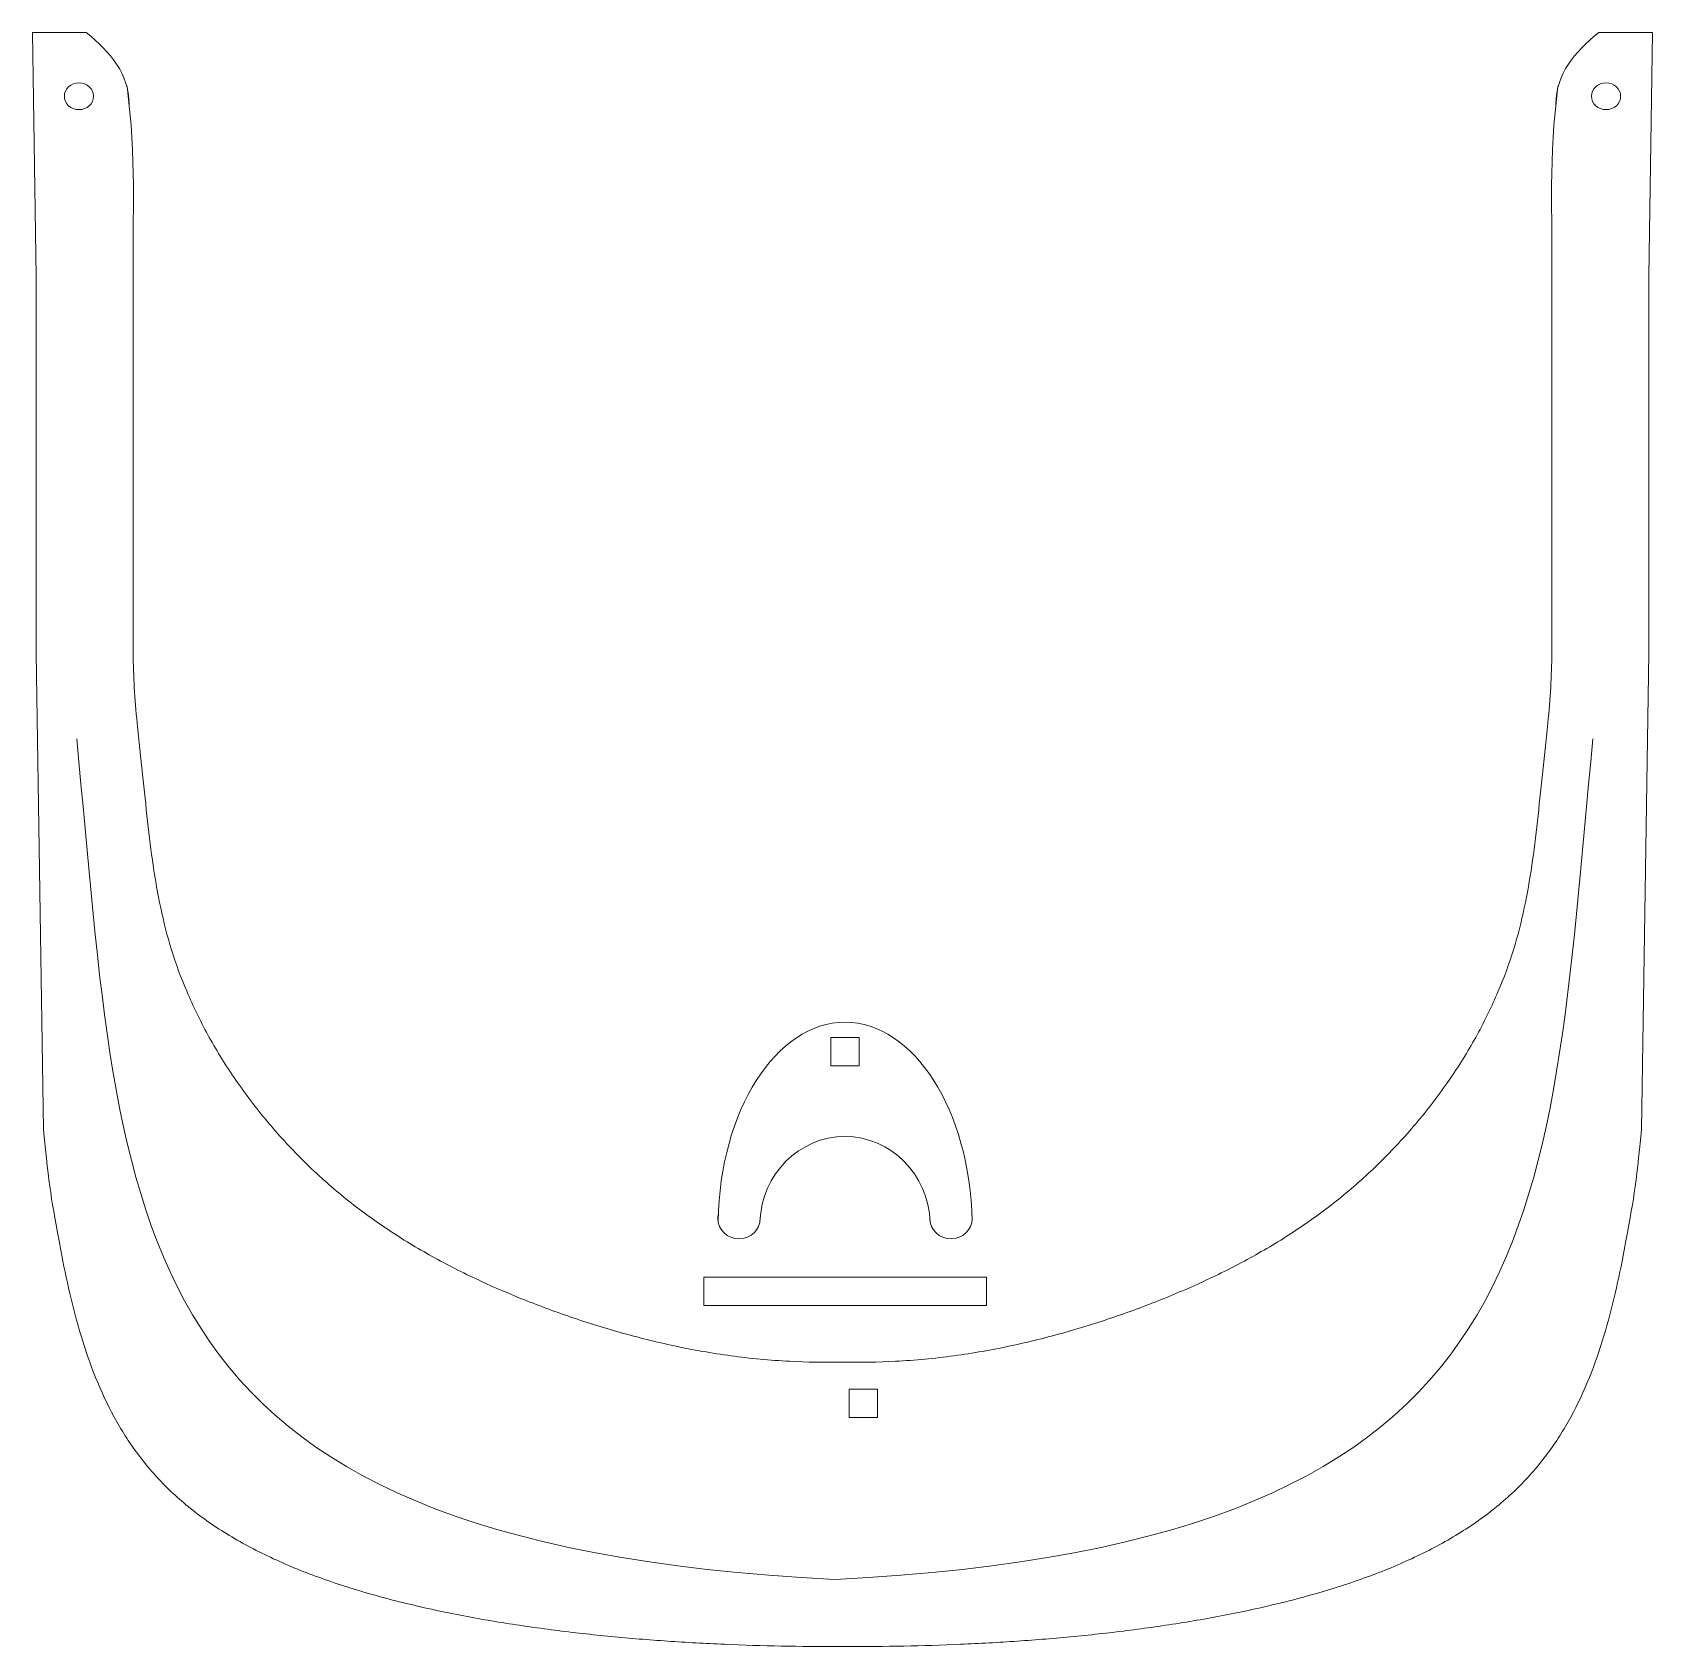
# Model space of a CAD drawing. Header units: millimetres. Extents: x -88 to 84, y -55 to 117.
import ezdxf

# ---------------------------------------------------------------- set-up
doc = ezdxf.new("R2010")
doc.units = ezdxf.units.MM
doc.header["$MEASUREMENT"] = 0
doc.layers.add('Layer 1', color=7, linetype='Continuous')

msp = doc.modelspace()

# ---------------------------------------------------------------- linework, layer by layer
at = {"layer": 'Layer 1', "color": 250, "lineweight": 9}
msp.add_lwpolyline([(-3.6638, 6.8697), (-0.6638, 6.8697), (-0.6638, 9.8697), (-3.6638, 9.8697), (-3.6638, 6.8697)], close=True, dxfattribs=at)
at = {"layer": 'Layer 1', "color": 250, "lineweight": 18}
msp.add_lwpolyline([(-1.7217, -30.4625), (1.2783, -30.4625), (1.2783, -27.4625), (-1.7217, -27.4625), (-1.7217, -30.4625)], close=True, dxfattribs=at)
for points, knots in [([(-82.7285, 116.5802), (-82.7285, 116.5802), (-88.4339, 116.5802), (-88.4339, 116.5802), (-88.4339, 116.5802), (-88.4339, 116.5802), (-88.0325, 90.6382), (-88.0325, 90.6382)], [0, 0, 0, 0, 0.33333333, 0.33333333, 0.33333333, 0.33333333, 1, 1, 1, 1]), ([(77.8606, 116.5802), (77.8606, 116.5802), (83.566, 116.5802), (83.566, 116.5802), (83.566, 116.5802), (83.566, 116.5802), (83.1655, 90.7001), (83.1655, 90.7001)], [0, 0, 0, 0, 0.33333333, 0.33333333, 0.33333333, 0.33333333, 1, 1, 1, 1]), ([(-85.0436, 109.7988), (-85.0436, 110.5827), (-84.349, 111.2181), (-83.4921, 111.2181), (-83.4921, 111.2181), (-82.6352, 111.2181), (-81.9407, 110.5827), (-81.9407, 109.7988), (-81.9407, 109.7988), (-81.9407, 109.0151), (-82.6352, 108.3798), (-83.4921, 108.3798), (-83.4921, 108.3798), (-84.349, 108.3798), (-85.0436, 109.0151), (-85.0436, 109.7988)], [0, 0, 0, 0, 0.2, 0.2, 0.2, 0.2, 0.4, 0.4, 0.4, 0.4, 0.6, 0.6, 0.6, 0.6, 1, 1, 1, 1]), ([(80.1757, 109.7988), (80.1757, 110.5827), (79.4811, 111.2181), (78.6242, 111.2181), (78.6242, 111.2181), (77.7673, 111.2181), (77.0727, 110.5827), (77.0727, 109.7988), (77.0727, 109.7988), (77.0727, 109.0151), (77.7673, 108.3798), (78.6242, 108.3798), (78.6242, 108.3798), (79.4811, 108.3798), (80.1757, 109.0151), (80.1757, 109.7988)], [0, 0, 0, 0, 0.2, 0.2, 0.2, 0.2, 0.4, 0.4, 0.4, 0.4, 0.6, 0.6, 0.6, 0.6, 1, 1, 1, 1]), ([(-2.434, -24.574), (-4.3303, -24.6173), (-6.2093, -24.5884), (-8.0656, -24.4904), (-8.0656, -24.4904), (-10.163, -24.3798), (-12.2315, -24.1809), (-14.2662, -23.9044), (-14.2662, -23.9044), (-16.301, -23.628), (-18.302, -23.274), (-20.2662, -22.8561), (-20.2662, -22.8561), (-22.2305, -22.4382), (-24.1581, -21.9561), (-26.0479, -21.423), (-26.0479, -21.423), (-27.9375, -20.8897), (-29.7892, -20.3052), (-31.6026, -19.6783), (-31.6026, -19.6783), (-33.4159, -19.0515), (-35.191, -18.3825), (-36.9282, -17.672), (-36.9282, -17.672), (-38.6652, -16.9615), (-40.3642, -16.2097), (-42.0255, -15.409), (-42.0255, -15.409), (-43.6868, -14.6083), (-45.3102, -13.7587), (-46.895, -12.8495), (-46.895, -12.8495), (-48.4799, -11.9403), (-50.026, -10.9716), (-51.5305, -9.9341), (-51.5305, -9.9341), (-53.0349, -8.8965), (-54.4976, -7.7901), (-55.9122, -6.6113), (-55.9122, -6.6113), (-57.327, -5.4324), (-58.6938, -4.1811), (-60.0019, -2.8647), (-60.0019, -2.8647), (-61.3101, -1.5483), (-62.5597, -0.167), (-63.736, 1.2597), (-63.736, 1.2597), (-64.9122, 2.6865), (-66.0152, 4.1586), (-67.0312, 5.6527), (-67.0312, 5.6527), (-68.0471, 7.1467), (-68.9761, 8.6627), (-69.8087, 10.1792), (-69.8087, 10.1792), (-70.6417, 11.6957), (-71.3783, 13.213), (-72.0185, 14.7181), (-72.0185, 14.7181), (-72.6587, 16.2234), (-73.2024, 17.7166), (-73.6628, 19.2021), (-73.6628, 19.2021), (-74.1232, 20.6874), (-74.5003, 22.1649), (-74.8173, 23.6512), (-74.8173, 23.6512), (-75.1342, 25.1374), (-75.3909, 26.6324), (-75.6141, 28.1584), (-75.6141, 28.1584), (-75.8372, 29.6844), (-76.0267, 31.2416), (-76.2071, 32.8515), (-76.2071, 32.8515), (-76.3876, 34.4615), (-76.5592, 36.1244), (-76.7385, 37.8548), (-76.7385, 37.8548), (-76.9179, 39.5853), (-77.1048, 41.3835), (-77.3094, 43.2579), (-77.3094, 43.2579), (-77.5909, 45.8354), (-77.7006, 48.2647), (-77.7363, 50.6376)], [0, 0, 0, 0, 0.04347826, 0.04347826, 0.04347826, 0.04347826, 0.08695652, 0.08695652, 0.08695652, 0.08695652, 0.13043478, 0.13043478, 0.13043478, 0.13043478, 0.17391304, 0.17391304, 0.17391304, 0.17391304, 0.2173913, 0.2173913, 0.2173913, 0.2173913, 0.26086957, 0.26086957, 0.26086957, 0.26086957, 0.30434783, 0.30434783, 0.30434783, 0.30434783, 0.34782609, 0.34782609, 0.34782609, 0.34782609, 0.39130435, 0.39130435, 0.39130435, 0.39130435, 0.43478261, 0.43478261, 0.43478261, 0.43478261, 0.47826087, 0.47826087, 0.47826087, 0.47826087, 0.52173913, 0.52173913, 0.52173913, 0.52173913, 0.56521739, 0.56521739, 0.56521739, 0.56521739, 0.60869565, 0.60869565, 0.60869565, 0.60869565, 0.65217391, 0.65217391, 0.65217391, 0.65217391, 0.69565217, 0.69565217, 0.69565217, 0.69565217, 0.73913043, 0.73913043, 0.73913043, 0.73913043, 0.7826087, 0.7826087, 0.7826087, 0.7826087, 0.82608696, 0.82608696, 0.82608696, 0.82608696, 0.86956522, 0.86956522, 0.86956522, 0.86956522, 0.91304348, 0.91304348, 0.91304348, 0.91304348, 1, 1, 1, 1]), ([(-2.434, -24.574), (-0.5376, -24.6173), (1.3414, -24.5884), (3.1977, -24.4904), (3.1977, -24.4904), (5.295, -24.3798), (7.3636, -24.1809), (9.3983, -23.9044), (9.3983, -23.9044), (11.4331, -23.628), (13.4341, -23.274), (15.3983, -22.8561), (15.3983, -22.8561), (17.3626, -22.4382), (19.2902, -21.9561), (21.18, -21.423), (21.18, -21.423), (23.0696, -20.8897), (24.9213, -20.3052), (26.7347, -19.6783), (26.7347, -19.6783), (28.548, -19.0515), (30.3231, -18.3825), (32.0603, -17.672), (32.0603, -17.672), (33.7973, -16.9615), (35.4963, -16.2097), (37.1576, -15.409), (37.1576, -15.409), (38.8189, -14.6083), (40.4423, -13.7587), (42.0271, -12.8495), (42.0271, -12.8495), (43.612, -11.9403), (45.1581, -10.9716), (46.6626, -9.9341), (46.6626, -9.9341), (48.167, -8.8965), (49.6297, -7.7901), (51.0443, -6.6113), (51.0443, -6.6113), (52.4591, -5.4324), (53.8259, -4.1811), (55.134, -2.8647), (55.134, -2.8647), (56.4422, -1.5483), (57.6917, -0.167), (58.8681, 1.2597), (58.8681, 1.2597), (60.0443, 2.6865), (61.1473, 4.1586), (62.1633, 5.6527), (62.1633, 5.6527), (63.1792, 7.1467), (64.1082, 8.6627), (64.9408, 10.1792), (64.9408, 10.1792), (65.7738, 11.6957), (66.5104, 13.213), (67.1506, 14.7181), (67.1506, 14.7181), (67.7908, 16.2234), (68.3345, 17.7166), (68.7949, 19.2021), (68.7949, 19.2021), (69.2553, 20.6874), (69.6324, 22.1649), (69.9494, 23.6512), (69.9494, 23.6512), (70.2663, 25.1374), (70.523, 26.6324), (70.7462, 28.1584), (70.7462, 28.1584), (70.9693, 29.6844), (71.1588, 31.2416), (71.3392, 32.8515), (71.3392, 32.8515), (71.5197, 34.4615), (71.6913, 36.1244), (71.8706, 37.8548), (71.8706, 37.8548), (72.05, 39.5853), (72.2369, 41.3835), (72.4415, 43.2579), (72.4415, 43.2579), (72.7245, 45.8499), (72.834, 48.2918), (72.869, 50.6774)], [0, 0, 0, 0, 0.04347826, 0.04347826, 0.04347826, 0.04347826, 0.08695652, 0.08695652, 0.08695652, 0.08695652, 0.13043478, 0.13043478, 0.13043478, 0.13043478, 0.17391304, 0.17391304, 0.17391304, 0.17391304, 0.2173913, 0.2173913, 0.2173913, 0.2173913, 0.26086957, 0.26086957, 0.26086957, 0.26086957, 0.30434783, 0.30434783, 0.30434783, 0.30434783, 0.34782609, 0.34782609, 0.34782609, 0.34782609, 0.39130435, 0.39130435, 0.39130435, 0.39130435, 0.43478261, 0.43478261, 0.43478261, 0.43478261, 0.47826087, 0.47826087, 0.47826087, 0.47826087, 0.52173913, 0.52173913, 0.52173913, 0.52173913, 0.56521739, 0.56521739, 0.56521739, 0.56521739, 0.60869565, 0.60869565, 0.60869565, 0.60869565, 0.65217391, 0.65217391, 0.65217391, 0.65217391, 0.69565217, 0.69565217, 0.69565217, 0.69565217, 0.73913043, 0.73913043, 0.73913043, 0.73913043, 0.7826087, 0.7826087, 0.7826087, 0.7826087, 0.82608696, 0.82608696, 0.82608696, 0.82608696, 0.86956522, 0.86956522, 0.86956522, 0.86956522, 0.91304348, 0.91304348, 0.91304348, 0.91304348, 1, 1, 1, 1]), ([(-87.2505, 0.1082), (-86.6536, -6.1136), (-86.436, -7.2255), (-85.4213, -12.6938), (-85.4213, -12.6938), (-85.1373, -14.2249), (-84.8212, -15.7537), (-84.4646, -17.2738), (-84.4646, -17.2738), (-84.1081, -18.794), (-83.7112, -20.3056), (-83.2597, -21.7975), (-83.2597, -21.7975), (-82.808, -23.2895), (-82.3017, -24.7621), (-81.7231, -26.2009), (-81.7231, -26.2009), (-81.1444, -27.6398), (-80.4934, -29.0451), (-79.7533, -30.4028), (-79.7533, -30.4028), (-79.0132, -31.7604), (-78.1841, -33.0703), (-77.2533, -34.3199), (-77.2533, -34.3199), (-76.3225, -35.5697), (-75.2901, -36.7593), (-74.1524, -37.8811), (-74.1524, -37.8811), (-73.0148, -39.0028), (-71.7719, -40.0569), (-70.4304, -41.0412), (-70.4304, -41.0412), (-69.0886, -42.0255), (-67.6484, -42.9402), (-66.1223, -43.7873), (-66.1223, -43.7873), (-64.5964, -44.6344), (-62.9847, -45.4139), (-61.3045, -46.1309), (-61.3045, -46.1309), (-59.6243, -46.8479), (-57.8757, -47.5025), (-56.0767, -48.1011), (-56.0767, -48.1011), (-54.2777, -48.6998), (-52.4286, -49.2427), (-50.5458, -49.7368), (-50.5458, -49.7368), (-48.6633, -50.2311), (-46.7471, -50.6766), (-44.8099, -51.0795), (-44.8099, -51.0795), (-42.8727, -51.4827), (-40.9143, -51.8432), (-38.9435, -52.1669), (-38.9435, -52.1669), (-36.9729, -52.4906), (-34.9898, -52.7773), (-32.9996, -53.0315), (-32.9996, -53.0315), (-31.0098, -53.2857), (-29.0129, -53.5075), (-27.0124, -53.7004), (-27.0124, -53.7004), (-25.0118, -53.8933), (-23.0076, -54.0573), (-21.0009, -54.1953), (-21.0009, -54.1953), (-18.9941, -54.3331), (-16.9849, -54.4449), (-14.9731, -54.5319), (-14.9731, -54.5319), (-12.9614, -54.6191), (-10.9472, -54.6818), (-8.9296, -54.7205), (-8.9296, -54.7205), (-6.9122, -54.7592), (-4.8915, -54.7739), (-2.8668, -54.7645), (-2.8668, -54.7645), (-2.7225, -54.7638), (-2.5781, -54.7629), (-2.434, -54.7621)], [0, 0, 0, 0, 0.04545455, 0.04545455, 0.04545455, 0.04545455, 0.09090909, 0.09090909, 0.09090909, 0.09090909, 0.13636364, 0.13636364, 0.13636364, 0.13636364, 0.18181818, 0.18181818, 0.18181818, 0.18181818, 0.22727273, 0.22727273, 0.22727273, 0.22727273, 0.27272727, 0.27272727, 0.27272727, 0.27272727, 0.31818182, 0.31818182, 0.31818182, 0.31818182, 0.36363636, 0.36363636, 0.36363636, 0.36363636, 0.40909091, 0.40909091, 0.40909091, 0.40909091, 0.45454545, 0.45454545, 0.45454545, 0.45454545, 0.5, 0.5, 0.5, 0.5, 0.54545455, 0.54545455, 0.54545455, 0.54545455, 0.59090909, 0.59090909, 0.59090909, 0.59090909, 0.63636364, 0.63636364, 0.63636364, 0.63636364, 0.68181818, 0.68181818, 0.68181818, 0.68181818, 0.72727273, 0.72727273, 0.72727273, 0.72727273, 0.77272727, 0.77272727, 0.77272727, 0.77272727, 0.81818182, 0.81818182, 0.81818182, 0.81818182, 0.86363636, 0.86363636, 0.86363636, 0.86363636, 0.90909091, 0.90909091, 0.90909091, 0.90909091, 1, 1, 1, 1]), ([(82.3826, 0.1082), (81.7857, -6.1136), (81.5681, -7.2255), (80.5534, -12.6938), (80.5534, -12.6938), (80.2694, -14.2249), (79.9532, -15.7537), (79.5967, -17.2738), (79.5967, -17.2738), (79.2402, -18.794), (78.8433, -20.3056), (78.3917, -21.7975), (78.3917, -21.7975), (77.9401, -23.2895), (77.4338, -24.7621), (76.8552, -26.2009), (76.8552, -26.2009), (76.2765, -27.6398), (75.6255, -29.0451), (74.8854, -30.4028), (74.8854, -30.4028), (74.1453, -31.7604), (73.3162, -33.0703), (72.3854, -34.3199), (72.3854, -34.3199), (71.4546, -35.5697), (70.4222, -36.7593), (69.2845, -37.8811), (69.2845, -37.8811), (68.1469, -39.0028), (66.904, -40.0569), (65.5625, -41.0412), (65.5625, -41.0412), (64.2207, -42.0255), (62.7805, -42.9402), (61.2544, -43.7873), (61.2544, -43.7873), (59.7285, -44.6344), (58.1167, -45.4139), (56.4366, -46.1309), (56.4366, -46.1309), (54.7564, -46.8479), (53.0078, -47.5025), (51.2088, -48.1011), (51.2088, -48.1011), (49.4098, -48.6998), (47.5607, -49.2427), (45.6779, -49.7368), (45.6779, -49.7368), (43.7954, -50.2311), (41.8792, -50.6766), (39.942, -51.0795), (39.942, -51.0795), (38.0048, -51.4827), (36.0464, -51.8432), (34.0756, -52.1669), (34.0756, -52.1669), (32.105, -52.4906), (30.1218, -52.7773), (28.1317, -53.0315), (28.1317, -53.0315), (26.1419, -53.2857), (24.145, -53.5075), (22.1445, -53.7004), (22.1445, -53.7004), (20.1439, -53.8933), (18.1397, -54.0573), (16.133, -54.1953), (16.133, -54.1953), (14.1262, -54.3331), (12.117, -54.4449), (10.1052, -54.5319), (10.1052, -54.5319), (8.0935, -54.6191), (6.0793, -54.6818), (4.0617, -54.7205), (4.0617, -54.7205), (2.0443, -54.7592), (0.0236, -54.7739), (-2.0011, -54.7645), (-2.0011, -54.7645), (-2.1454, -54.7638), (-2.2898, -54.7629), (-2.434, -54.7621)], [0, 0, 0, 0, 0.04545455, 0.04545455, 0.04545455, 0.04545455, 0.09090909, 0.09090909, 0.09090909, 0.09090909, 0.13636364, 0.13636364, 0.13636364, 0.13636364, 0.18181818, 0.18181818, 0.18181818, 0.18181818, 0.22727273, 0.22727273, 0.22727273, 0.22727273, 0.27272727, 0.27272727, 0.27272727, 0.27272727, 0.31818182, 0.31818182, 0.31818182, 0.31818182, 0.36363636, 0.36363636, 0.36363636, 0.36363636, 0.40909091, 0.40909091, 0.40909091, 0.40909091, 0.45454545, 0.45454545, 0.45454545, 0.45454545, 0.5, 0.5, 0.5, 0.5, 0.54545455, 0.54545455, 0.54545455, 0.54545455, 0.59090909, 0.59090909, 0.59090909, 0.59090909, 0.63636364, 0.63636364, 0.63636364, 0.63636364, 0.68181818, 0.68181818, 0.68181818, 0.68181818, 0.72727273, 0.72727273, 0.72727273, 0.72727273, 0.77272727, 0.77272727, 0.77272727, 0.77272727, 0.81818182, 0.81818182, 0.81818182, 0.81818182, 0.86363636, 0.86363636, 0.86363636, 0.86363636, 0.90909091, 0.90909091, 0.90909091, 0.90909091, 1, 1, 1, 1]), ([(-17.1635, -18.5538), (-17.1635, -18.5538), (-17.1635, -15.5538), (-17.1635, -15.5538), (-17.1635, -15.5538), (-17.1635, -15.5538), (12.8365, -15.5538), (12.8365, -15.5538), (12.8365, -15.5538), (12.8365, -15.5538), (12.8365, -18.5538), (12.8365, -18.5538), (12.8365, -18.5538), (12.8365, -18.5538), (-17.1635, -18.5538), (-17.1635, -18.5538)], [0, 0, 0, 0, 0.2, 0.2, 0.2, 0.2, 0.4, 0.4, 0.4, 0.4, 0.6, 0.6, 0.6, 0.6, 1, 1, 1, 1])]:
    msp.add_open_spline(points, degree=3, knots=knots, dxfattribs=at)
for points in [[(-82.7285, 116.5802), (-80.1115, 114.4341), (-78.2369, 112.2699), (-78.1621, 108.9711)], [(77.8606, 116.5802), (75.2436, 114.4341), (73.369, 112.2699), (73.2942, 108.9711)], [(-77.7363, 90.6379), (-77.8346, 97.1651), (-77.3734, 103.2675), (-78.3891, 110.8643)], [(72.869, 90.6777), (72.9649, 97.1898), (72.5075, 103.283), (73.5212, 110.8643)], [(-88.0325, 90.6382), (-88.0325, 90.6382), (-88.0325, 50.6379), (-88.0325, 50.6379)], [(-77.7363, 90.6379), (-77.7363, 90.6379), (-77.7363, 50.6376), (-77.7363, 50.6376)], [(72.869, 90.6777), (72.869, 90.6777), (72.869, 50.6774), (72.869, 50.6774)], [(83.1655, 90.7001), (83.1655, 90.7001), (83.1655, 50.6998), (83.1655, 50.6998)], [(-88.0325, 50.6379), (-88.0325, 50.6379), (-87.2505, 0.1082), (-87.2505, 0.1082)], [(83.1655, 50.6998), (83.1655, 50.6998), (82.3826, 0.1082), (82.3826, 0.1082)], [(-83.7315, 41.5766), (-78.691, -10.3091), (-80.4014, -43.7113), (-3.2505, -47.6579)], [(77.2304, 41.5766), (72.19, -10.3091), (73.9004, -43.7113), (-3.2505, -47.6579)]]:
    msp.add_open_spline(points, degree=3, dxfattribs=at)
at = {"layer": 'Layer 1', "color": 250, "lineweight": 9}
for points, knots in [([(-15.6464, -9.6095), (-15.4325, 2.1129), (-9.478, 11.5098), (-2.1635, 11.5098), (-2.1635, 11.5098), (5.1438, 11.5098), (11.0939, 2.1314), (11.3188, -9.5749)], [0, 0, 0, 0, 0.33333333, 0.33333333, 0.33333333, 0.33333333, 1, 1, 1, 1]), ([(-11.1939, -9.6543), (-11.004, -4.6356), (-7.0337, -0.6277), (-2.1635, -0.6277), (-2.1635, -0.6277), (2.7139, -0.6277), (6.6888, -4.6476), (6.8677, -9.6765)], [0, 0, 0, 0, 0.33333333, 0.33333333, 0.33333333, 0.33333333, 1, 1, 1, 1]), ([(-11.1777, -9.1376), (-11.1725, -9.1979), (-11.1698, -9.2592), (-11.1698, -9.3211), (-11.1698, -9.3211), (-11.1698, -10.5189), (-12.1763, -11.4902), (-13.4179, -11.4902), (-13.4179, -11.4902), (-14.6595, -11.4902), (-15.666, -10.5189), (-15.666, -9.3211), (-15.666, -9.3211), (-15.666, -9.1827), (-15.6526, -9.0474), (-15.6269, -8.9162)], [0, 0, 0, 0, 0.2, 0.2, 0.2, 0.2, 0.4, 0.4, 0.4, 0.4, 0.6, 0.6, 0.6, 0.6, 1, 1, 1, 1]), ([(11.3013, -8.9505), (11.3227, -9.0709), (11.334, -9.1947), (11.334, -9.3211), (11.334, -9.3211), (11.334, -10.519), (10.3274, -11.4902), (9.0858, -11.4902), (9.0858, -11.4902), (7.8442, -11.4902), (6.8377, -10.519), (6.8377, -9.3211), (6.8377, -9.3211), (6.8377, -9.2466), (6.8416, -9.173), (6.8492, -9.1004)], [0, 0, 0, 0, 0.2, 0.2, 0.2, 0.2, 0.4, 0.4, 0.4, 0.4, 0.6, 0.6, 0.6, 0.6, 1, 1, 1, 1])]:
    msp.add_open_spline(points, degree=3, knots=knots, dxfattribs=at)

doc.saveas('drawing.dxf')
